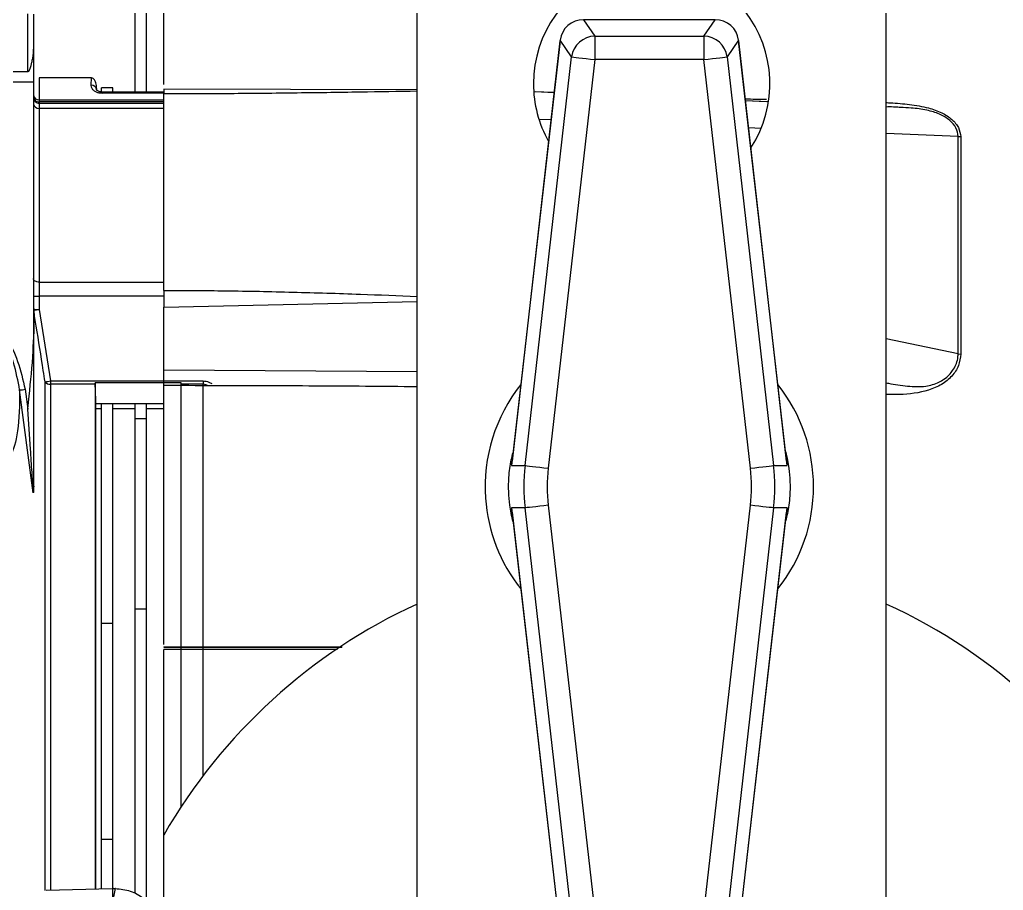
# Model space of a CAD drawing. Extents: x 7 to 135, y 3 to 97.
# Drawn here: x 98.219 to 100.84, y 42.118 to 44.438 of the extents above; entities that cross this region are included whole.
import ezdxf

# ---------------------------------------------------------------- set-up
doc = ezdxf.new("R2010")
doc.units = 0
doc.header["$MEASUREMENT"] = 0
doc.layers.add('OBJECT', color=7, linetype='CONTINUOUS')

msp = doc.modelspace()

# ---------------------------------------------------------------- linework, layer by layer
at = {"layer": 'OBJECT'}
for p, q in [((99.2781, 40.7244), (99.2781, 49.697)), ((100.5281, 40.7244), (100.5281, 49.697)), ((98.527, 44.2448), (98.527, 45.0184)), ((98.557, 44.2448), (98.557, 45.0184)), ((98.6031, 44.2645), (98.6031, 44.8607)), ((98.2411, 44.2989), (98.2411, 44.453)), ((98.2561, 44.4526), (98.2561, 44.3632)), ((99.7216, 44.4373), (99.7518, 44.3936)), ((100.0722, 44.4373), (99.7216, 44.4373)), ((100.042, 44.3936), (100.0722, 44.4373)), ((99.659, 44.3812), (99.53, 43.2497)), ((99.6588, 44.3813), (99.5312, 43.2611)), ((99.6588, 44.3813), (99.659, 44.3812)), ((99.6591, 44.3836), (99.6591, 44.3828)), ((99.6898, 44.3384), (99.6591, 44.3828)), ((99.7518, 44.3936), (100.042, 44.3936)), ((99.7518, 44.3936), (99.7518, 44.3313)), ((100.042, 44.3936), (100.042, 44.3313)), ((100.1346, 44.3828), (100.1039, 44.3384)), ((100.1346, 44.3828), (100.1347, 44.3836)), ((100.1348, 44.3812), (100.1349, 44.3813)), ((100.2637, 43.2497), (100.1348, 44.3812)), ((100.2626, 43.2611), (100.1349, 44.3813)), ((98.2561, 44.3632), (98.2561, 44.2723)), ((99.5658, 43.2497), (99.6898, 44.3384)), ((99.7518, 44.3313), (99.6277, 43.2426)), ((100.042, 44.3313), (99.7518, 44.3313)), ((100.166, 43.2426), (100.042, 44.3313)), ((100.1039, 44.3384), (100.228, 43.2497)), ((98.2411, 44.2989), (98.1356, 44.2989)), ((98.1303, 44.2723), (98.2561, 44.2723)), ((98.2561, 44.2723), (98.2561, 43.5842)), ((98.2711, 44.2824), (98.2711, 44.2239)), ((98.4096, 44.2824), (98.2711, 44.2824)), ((98.4096, 44.2824), (98.4092, 44.263)), ((98.4096, 44.2824), (98.4098, 44.2824)), ((98.4243, 44.2538), (98.4242, 44.2504)), ((98.4242, 44.2504), (98.4243, 44.2538)), ((98.4672, 44.2557), (98.4372, 44.2557)), ((98.4372, 44.2472), (98.4372, 44.2557)), ((98.6031, 44.2448), (98.4389, 44.2448)), ((98.4389, 44.242), (98.4389, 44.2448)), ((98.6031, 44.242), (98.4389, 44.242)), ((98.4672, 44.2448), (98.4672, 44.2557)), ((99.2781, 44.2505), (98.6031, 44.2525)), ((98.6031, 43.7164), (98.6031, 44.2396)), ((99.6431, 44.2432), (99.5889, 44.2455)), ((99.6431, 44.243), (99.5926, 44.2451)), ((98.2711, 44.2239), (98.2711, 44.2182)), ((98.2711, 44.2239), (98.6031, 44.2239)), ((98.2711, 44.2182), (98.2711, 44.2149)), ((98.6031, 44.2182), (98.2711, 44.2182)), ((98.2711, 44.2149), (98.2711, 44.2012)), ((98.2711, 44.2149), (98.6031, 44.2149)), ((100.2144, 44.2189), (100.1531, 44.2215)), ((100.2081, 44.219), (100.1532, 44.2213)), ((98.2711, 44.2012), (98.2711, 43.738)), ((98.6031, 44.2012), (98.2711, 44.2012)), ((100.5658, 44.2037), (100.5281, 44.2054)), ((99.6348, 44.1704), (99.6031, 44.1717)), ((100.1947, 44.1477), (100.1614, 44.1491)), ((100.7196, 44.1264), (100.5281, 44.1342)), ((98.2711, 43.738), (98.2711, 43.7008)), ((98.2711, 43.738), (98.6031, 43.738)), ((98.2711, 43.7008), (98.2711, 43.6658)), ((98.6031, 43.7008), (98.2711, 43.7008)), ((98.2566, 43.6637), (98.2566, 43.6004)), ((98.2711, 43.6658), (98.3013, 43.475)), ((98.6031, 43.6719), (99.2781, 43.6868)), ((98.6031, 43.5042), (98.6031, 43.6719)), ((100.7196, 43.5472), (100.5281, 43.5876)), ((100.7196, 43.5472), (100.7267, 43.5468)), ((99.2781, 43.4995), (98.6031, 43.5042)), ((98.2337, 43.4528), (98.2411, 43.3998)), ((98.2868, 42.1176), (98.2868, 43.473)), ((98.3013, 43.475), (98.7081, 43.475)), ((98.3013, 43.475), (98.3013, 43.4664)), ((98.4202, 43.4664), (98.3013, 43.4664)), ((98.3013, 43.4664), (98.3013, 42.1184)), ((98.4202, 43.4699), (98.4202, 43.4664)), ((98.4218, 43.4227), (98.4202, 43.4699)), ((98.6497, 43.4699), (98.4202, 43.4699)), ((98.4202, 43.4664), (98.4202, 42.1215)), ((98.6031, 42.7731), (98.6031, 43.4626)), ((98.6497, 43.4664), (98.6497, 43.4699)), ((98.7081, 43.4664), (98.6497, 43.4664)), ((98.6497, 42.3409), (98.6497, 43.4664)), ((98.7081, 43.475), (98.7081, 43.4664)), ((98.7188, 43.4642), (98.7081, 43.4664)), ((98.7081, 42.4236), (98.7081, 43.4664)), ((98.2556, 43.1773), (98.2192, 43.451)), ((98.4218, 42.1216), (98.4218, 43.4227)), ((98.6031, 43.4137), (98.4218, 43.4137)), ((98.4372, 43.4006), (98.4218, 43.4006)), ((98.4372, 42.8294), (98.4372, 43.4137)), ((98.4672, 42.8294), (98.4672, 43.4137)), ((98.527, 43.4006), (98.4672, 43.4006)), ((98.527, 43.3752), (98.527, 43.4137)), ((98.557, 43.3752), (98.557, 43.4137)), ((98.6031, 43.4006), (98.557, 43.4006)), ((98.527, 43.3752), (98.557, 43.3752)), ((98.527, 42.8676), (98.527, 43.3752)), ((98.557, 42.8676), (98.557, 43.3752)), ((99.53, 43.2497), (99.5658, 43.2497)), ((100.228, 43.2497), (100.2637, 43.2497)), ((98.2561, 43.197), (98.2566, 43.1931)), ((99.6277, 43.1438), (99.7518, 42.0552)), ((100.042, 42.0552), (100.166, 43.1438)), ((99.5658, 43.1368), (99.53, 43.1368)), ((99.53, 43.1368), (99.659, 42.0052)), ((99.5312, 43.1254), (99.6588, 42.0052)), ((99.6898, 42.0481), (99.5658, 43.1368)), ((100.228, 43.1368), (100.1039, 42.0481)), ((100.1348, 42.0052), (100.2637, 43.1368)), ((100.1349, 42.0052), (100.2626, 43.1254)), ((100.2637, 43.1368), (100.228, 43.1368)), ((98.527, 42.8676), (98.557, 42.8676)), ((98.527, 42.1125), (98.527, 42.8676)), ((98.557, 42.0905), (98.557, 42.8676)), ((98.4372, 42.8294), (98.4672, 42.8294)), ((98.4372, 42.2544), (98.4372, 42.8294)), ((98.4672, 42.2544), (98.4672, 42.8294)), ((98.6031, 42.7664), (99.0781, 42.7666)), ((98.6031, 42.7664), (98.6031, 42.7659)), ((98.6031, 42.7659), (99.0773, 42.7661)), ((99.066, 42.7598), (98.6031, 42.7596)), ((98.6031, 42.2653), (98.6031, 42.7596)), ((98.4372, 42.2544), (98.4672, 42.2544)), ((98.4372, 42.122), (98.4372, 42.2544)), ((98.4672, 42.1227), (98.4672, 42.2544)), ((98.6031, 41.9766), (98.6031, 42.2653)), ((98.2894, 42.1181), (98.4656, 42.1227)), ((98.4672, 42.0877), (98.4672, 42.1227)), ((98.4688, 42.1228), (98.474, 42.1228))]:
    msp.add_line(p, q, dxfattribs=at)
at = {"layer": 'OBJECT', "flags": 128}
for points in [[(99.6898, 44.3384), (99.6917, 44.3381), (99.6957, 44.3377), (99.7017, 44.337), (99.7094, 44.3361), (99.7186, 44.3351), (99.729, 44.3339), (99.7402, 44.3326), (99.7518, 44.3313)], [(100.042, 44.3313), (100.0536, 44.3326), (100.0648, 44.3339), (100.0751, 44.3351), (100.0844, 44.3361), (100.0921, 44.337), (100.0981, 44.3377), (100.1021, 44.3381), (100.1039, 44.3384)], [(98.2711, 43.738), (98.2682, 43.7382), (98.2654, 43.7387), (98.2628, 43.7396), (98.2605, 43.7408), (98.2586, 43.7422), (98.2572, 43.7439), (98.2564, 43.7457), (98.2561, 43.7476)], [(99.5658, 43.2497), (99.5677, 43.2495), (99.5717, 43.249), (99.5777, 43.2484), (99.5854, 43.2475), (99.5946, 43.2464), (99.605, 43.2452), (99.6162, 43.244), (99.6277, 43.2426)], [(100.166, 43.2426), (100.1776, 43.244), (100.1888, 43.2452), (100.1992, 43.2464), (100.2084, 43.2475), (100.2161, 43.2484), (100.2221, 43.249), (100.2261, 43.2495), (100.228, 43.2497)], [(99.6277, 43.1438), (99.6162, 43.1425), (99.605, 43.1412), (99.5946, 43.1401), (99.5854, 43.139), (99.5777, 43.1381), (99.5717, 43.1375), (99.5677, 43.137), (99.5658, 43.1368)], [(100.228, 43.1368), (100.2261, 43.137), (100.2221, 43.1375), (100.2161, 43.1381), (100.2084, 43.139), (100.1992, 43.1401), (100.1888, 43.1412), (100.1776, 43.1425), (100.166, 43.1438)]]:
    msp.add_lwpolyline(points, dxfattribs=at)
at = {"layer": 'OBJECT'}
for centre, radius, start, end in [((99.9031, 44.267), 0.315, 327.0561, 180), ((99.7521, 44.3308), 0.0627, 90.3085, 173.1038), ((100.0417, 44.3308), 0.0627, 6.8973, 89.6909), ((99.9031, 44.267), 0.315, 180, 209.2401), ((98.4104, 44.2491), 0.0139, 5.1245, 94.6765), ((98.2698, 44.2376), 0.0138, 186.5059, 275.2856), ((98.2711, 44.2332), 0.015, 180.003, 270.0049), ((98.2711, 44.2299), 0.015, 180.003, 270.0049), ((98.2696, 44.2148), 0.0136, 188.2964, 276.3933), ((98.2674, 43.889), 0.1882, 266.5741, 271.1428), ((98.2622, 43.6661), 0.00611, 180.2503, 203.6012), ((98.2674, 43.8542), 0.1884, 266.5759, 271.1388), ((98.2224, 43.948), 0.2863, 276.8597, 279.7901), ((98.1905, 43.7419), 0.2923, 275.6479, 278.5102), ((98.2549, 43.7603), 0.2891, 276.3371, 279.2353), ((98.2996, 43.4822), 0.0158, 215.5724, 275.9013), ((99.8969, 43.1932), 0.4375, 141.4997, 183.9748), ((99.8969, 43.1932), 0.4375, 321.4997, 38.5003), ((99.8969, 43.1932), 0.4375, 183.9748, 218.5003), ((99.9031, 41.517), 1.5, 209.9264, 65.3757), ((99.9031, 41.517), 1.5, 114.6243, 150.0736)]:
    msp.add_arc(centre, radius, start, end, dxfattribs=at)
for centre, major_axis, ratio, start_param, end_param in [((99.7216, 44.375), (0.0606, -0.017), 0.988785, 1.841761, 3.2937), ((100.0722, 44.375), (0.0606, 0.017), 0.988785, 6.131077, 7.583017), ((99.6595, 44.3812), (0.00086, 0.0075), 0.069473, 1.372627, 1.57875), ((100.1343, 44.3812), (-0.00086, 0.0075), 0.069473, 4.704435, 4.910558), ((100.0635, 43.1932), (0.5009, 0), 0.998148, 3.028424, 3.254762), ((99.7303, 43.1932), (0.5009, 0), 0.998148, 6.170016, 6.396354), ((100.0635, 43.1932), (0.4386, 0), 0.997533, 3.028424, 3.254762), ((99.7303, 43.1932), (-0.4386, 0), 0.997533, 3.028424, 3.254762), ((98.4688, 42.004), (0.12, 0.0032), 0.989774, 1.557649, 1.570738), ((96.4047, 42.6111), (0, 2.3173), 0.913664, 4.484542, 4.500054), ((98.4688, 42.004), (0.12, 0), 0.989788, 1.570796, 1.583887), ((98.474, 42.004), (0.12, 0), 0.989788, 1.567456, 1.570796)]:
    msp.add_ellipse(centre, major_axis=major_axis, ratio=ratio, start_param=start_param, end_param=end_param, dxfattribs=at)
for points, knots in [([(99.6591, 44.3836), (99.6591, 44.3834), (99.659, 44.3826), (99.6589, 44.3818), (99.6588, 44.3813)], [0, 0, 0, 0, 0.2510775, 1, 1, 1, 1]), ([(100.1349, 44.3813), (100.1349, 44.3815), (100.1348, 44.3822), (100.1347, 44.383), (100.1347, 44.3836)], [0, 0, 0, 0, 0.249325, 1, 1, 1, 1]), ([(98.2561, 44.3632), (98.2555, 44.3537), (98.2546, 44.3403), (98.2511, 44.3238), (98.2489, 44.3152), (98.2472, 44.3094), (98.2458, 44.3055), (98.2447, 44.3029), (98.2438, 44.3011), (98.2429, 44.2998), (98.2421, 44.2991), (98.2415, 44.2989), (98.2412, 44.2989), (98.2411, 44.2989)], [0, 0, 0, 0, 0.434628, 0.617754, 0.742522, 0.826816, 0.883656, 0.922137, 0.948432, 0.975446, 0.986324, 0.995241, 1, 1, 1, 1]), ([(98.4243, 44.2538), (98.4243, 44.2538), (98.4244, 44.2591), (98.4234, 44.2673), (98.4194, 44.2762), (98.4156, 44.2803), (98.4125, 44.2821), (98.4106, 44.2823), (98.4098, 44.2824)], [0, 0, 0, 0, 0.0044457, 0.4707013, 0.7198323, 0.8503425, 0.9330295, 1, 1, 1, 1]), ([(98.4092, 44.263), (98.4092, 44.2626), (98.4092, 44.2598), (98.4108, 44.255), (98.4158, 44.2493), (98.4223, 44.2452), (98.4301, 44.2426), (98.4359, 44.2422), (98.4389, 44.242)], [0, 0, 0, 0, 0.039087, 0.283925, 0.491047, 0.667627, 0.833687, 1, 1, 1, 1]), ([(98.4388, 44.2448), (98.4388, 44.2448), (98.4373, 44.2446), (98.4343, 44.2451), (98.4303, 44.2461), (98.427, 44.2477), (98.4247, 44.2495), (98.4242, 44.2505), (98.4242, 44.2504), (98.4242, 44.2503)], [0, 0, 0, 0, 0.001342, 0.13717, 0.27435, 0.431551, 0.623988, 0.877377, 1, 1, 1, 1]), ([(98.6031, 44.2525), (98.6031, 44.2526), (98.6031, 44.2528), (98.6031, 44.2464), (98.6031, 44.241), (98.6031, 44.2396)], [0, 0, 0, 0, 0.425019, 0.850039, 1, 1, 1, 1]), ([(99.2781, 44.2467), (99.2278, 44.2459), (99.1177, 44.2441), (98.9476, 44.2418), (98.7729, 44.24), (98.6581, 44.2397), (98.6031, 44.2396)], [0, 0, 0, 0, 0.22394, 0.489698, 0.755953, 1, 1, 1, 1]), ([(100.1526, 44.2265), (100.1713, 44.2262), (100.1901, 44.2258), (100.2089, 44.2253), (100.209, 44.2253)], [0, 0, 0, 0, 0.996241, 1, 1, 1, 1]), ([(100.5281, 44.2165), (100.5319, 44.2164), (100.5526, 44.2156), (100.5905, 44.2122), (100.6376, 44.2044), (100.6766, 44.1906), (100.7043, 44.1724), (100.7227, 44.1503), (100.7254, 44.134), (100.7267, 44.1259)], [0, 0, 0, 0, 0.04088, 0.227855, 0.418299, 0.567524, 0.709229, 0.854709, 1, 1, 1, 1]), ([(100.5658, 44.2037), (100.5612, 44.204), (100.5501, 44.2047), (100.5391, 44.2051), (100.5327, 44.2054)], [0, 0, 0, 0, 0.416888, 1, 1, 1, 1]), ([(100.7196, 44.1264), (100.7184, 44.1341), (100.7161, 44.1494), (100.6982, 44.1702), (100.6711, 44.1868), (100.6349, 44.1977), (100.5987, 44.202), (100.5754, 44.2032), (100.5658, 44.2037)], [0, 0, 0, 0, 0.169474, 0.339571, 0.508221, 0.676894, 0.867998, 1, 1, 1, 1]), ([(100.7196, 43.5472), (100.7196, 43.6527), (100.7196, 43.8638), (100.7196, 44.0389), (100.7196, 44.1264)], [0, 0, 0, 0, 0.499778, 1, 1, 1, 1]), ([(100.7196, 44.1264), (100.7208, 44.1263), (100.7231, 44.126), (100.7255, 44.1259), (100.7267, 44.1259)], [0, 0, 0, 0, 0.5, 1, 1, 1, 1]), ([(100.7267, 44.1259), (100.7267, 44.0383), (100.7268, 43.8633), (100.7267, 43.6523), (100.7267, 43.5468)], [0, 0, 0, 0, 0.500003, 1, 1, 1, 1]), ([(98.6031, 43.7164), (98.6581, 43.7162), (98.7729, 43.7157), (98.9476, 43.712), (99.1176, 43.7068), (99.2278, 43.7024), (99.2781, 43.7004)], [0, 0, 0, 0, 0.24402, 0.510283, 0.775991, 1, 1, 1, 1]), ([(98.6031, 43.7164), (98.6031, 43.7108), (98.6031, 43.6994), (98.6031, 43.6833), (98.6031, 43.6743), (98.6031, 43.6719)], [0, 0, 0, 0, 0.425025, 0.850044, 1, 1, 1, 1]), ([(98.2868, 43.473), (98.2852, 43.4829), (98.2777, 43.5323), (98.2676, 43.5958), (98.2589, 43.6495), (98.2566, 43.6637)], [0, 0, 0, 0, 0.155366, 0.77683, 1, 1, 1, 1]), ([(98.2192, 43.451), (98.2147, 43.4753), (98.2068, 43.5166), (98.1798, 43.5862), (98.1577, 43.6313), (98.1425, 43.6602), (98.1424, 43.6604)], [0, 0, 0, 0, 0.330347, 0.563666, 0.996531, 1, 1, 1, 1]), ([(98.1424, 43.6604), (98.1425, 43.6602), (98.1699, 43.6179), (98.2112, 43.5521), (98.228, 43.4779), (98.2337, 43.4528)], [0, 0, 0, 0, 0.003346, 0.662846, 1, 1, 1, 1]), ([(98.2411, 43.3998), (98.2412, 43.4003), (98.2423, 43.4119), (98.2472, 43.4634), (98.2542, 43.5242), (98.2558, 43.5742), (98.2561, 43.5842)], [0, 0, 0, 0, 0.008584, 0.189393, 0.837829, 1, 1, 1, 1]), ([(98.2561, 43.5842), (98.2561, 43.568), (98.2561, 43.5117), (98.2561, 43.4137), (98.2561, 43.3116), (98.2561, 43.2431), (98.2561, 43.2108), (98.2561, 43.1975), (98.2561, 43.1912), (98.2561, 43.1895)], [0, 0, 0, 0, 0.123872, 0.430742, 0.737897, 0.896859, 0.950931, 0.986205, 1, 1, 1, 1]), ([(100.5281, 43.4699), (100.5302, 43.4695), (100.5489, 43.466), (100.5838, 43.4604), (100.6302, 43.4586), (100.6631, 43.4683), (100.6832, 43.4801), (100.6955, 43.4907), (100.7061, 43.5036), (100.714, 43.5178), (100.7189, 43.5329), (100.7194, 43.5429), (100.7196, 43.5472)], [0, 0, 0, 0, 0.023969, 0.221866, 0.412851, 0.559625, 0.626324, 0.706786, 0.771644, 0.853472, 0.936536, 1, 1, 1, 1]), ([(100.7267, 43.5468), (100.7253, 43.5363), (100.7227, 43.5154), (100.7041, 43.4872), (100.6765, 43.4643), (100.6294, 43.4446), (100.5777, 43.4384), (100.5397, 43.4387), (100.5281, 43.4388)], [0, 0, 0, 0, 0.145403, 0.291056, 0.433339, 0.582158, 0.872463, 1, 1, 1, 1]), ([(98.6031, 43.4626), (98.6031, 43.4658), (98.6031, 43.4748), (98.6031, 43.4894), (98.6031, 43.5002), (98.6031, 43.5042)], [0, 0, 0, 0, 0.263884, 0.723099, 1, 1, 1, 1]), ([(99.2781, 43.4593), (99.2323, 43.4598), (99.0969, 43.4611), (98.8719, 43.4622), (98.6927, 43.4625), (98.6031, 43.4626)], [0, 0, 0, 0, 0.203831, 0.601916, 1, 1, 1, 1]), ([(98.7081, 43.475), (98.7134, 43.4746), (98.7215, 43.4739), (98.7284, 43.4696), (98.7309, 43.468)], [0, 0, 0, 0, 0.637382, 1, 1, 1, 1]), ([(98.2192, 43.451), (98.2192, 43.4359), (98.2189, 43.3817), (98.2102, 43.3044), (98.1942, 43.272), (98.1864, 43.256)], [0, 0, 0, 0, 0.164053, 0.58916, 1, 1, 1, 1]), ([(98.2556, 43.1773), (98.2555, 43.1786), (98.2553, 43.182), (98.2549, 43.1884), (98.2543, 43.198), (98.2534, 43.2125), (98.2513, 43.2448), (98.2473, 43.308), (98.2435, 43.3643), (98.2411, 43.3998)], [0, 0, 0, 0, 0.018092, 0.046289, 0.087704, 0.148913, 0.243394, 0.522737, 1, 1, 1, 1]), ([(99.5341, 43.0997), (99.5322, 43.1071), (99.5287, 43.1204), (99.5244, 43.1475), (99.5215, 43.1798), (99.5221, 43.2142), (99.5257, 43.2517), (99.5306, 43.2715), (99.5339, 43.2848)], [0, 0, 0, 0, 0.1481984, 0.2666226, 0.4434543, 0.6211018, 0.744676, 1, 1, 1, 1]), ([(100.2596, 43.2868), (100.2616, 43.2794), (100.2651, 43.2661), (100.2694, 43.239), (100.2723, 43.2067), (100.2717, 43.1723), (100.2681, 43.1348), (100.2632, 43.115), (100.2599, 43.1017)], [0, 0, 0, 0, 0.148198, 0.266622, 0.443454, 0.621102, 0.744676, 1, 1, 1, 1]), ([(99.53, 43.2497), (99.5301, 43.25), (99.5304, 43.2538), (99.531, 43.2576), (99.5316, 43.2611)], [0, 0, 0, 0, 0.073465, 1, 1, 1, 1]), ([(100.2622, 43.2611), (100.2628, 43.2576), (100.2634, 43.2538), (100.2637, 43.25), (100.2637, 43.2497)], [0, 0, 0, 0, 0.926537, 1, 1, 1, 1]), ([(98.2561, 43.201), (98.2561, 43.2002), (98.2561, 43.1975), (98.2564, 43.1949), (98.2566, 43.1931)], [0, 0, 0, 0, 0.319961, 1, 1, 1, 1]), ([(98.2561, 43.1895), (98.2561, 43.1857), (98.256, 43.1815), (98.2557, 43.1779), (98.2556, 43.1774), (98.2556, 43.1773)], [0, 0, 0, 0, 0.856862, 0.97171, 1, 1, 1, 1]), ([(99.5316, 43.1254), (99.531, 43.1289), (99.5304, 43.1327), (99.5301, 43.1365), (99.53, 43.1368)], [0, 0, 0, 0, 0.926535, 1, 1, 1, 1]), ([(100.2637, 43.1368), (100.2637, 43.1365), (100.2634, 43.1327), (100.2628, 43.1289), (100.2622, 43.1254)], [0, 0, 0, 0, 0.073463, 1, 1, 1, 1]), ([(98.4744, 42.1228), (98.4878, 42.1214), (98.5148, 42.1187), (98.5504, 42.0979), (98.5778, 42.0681), (98.5864, 42.0433), (98.5905, 42.0312)], [0, 0, 0, 0, 0.253586, 0.507166, 0.760848, 1, 1, 1, 1])]:
    msp.add_open_spline(points, degree=3, knots=knots, dxfattribs=at)

doc.saveas('drawing.dxf')
